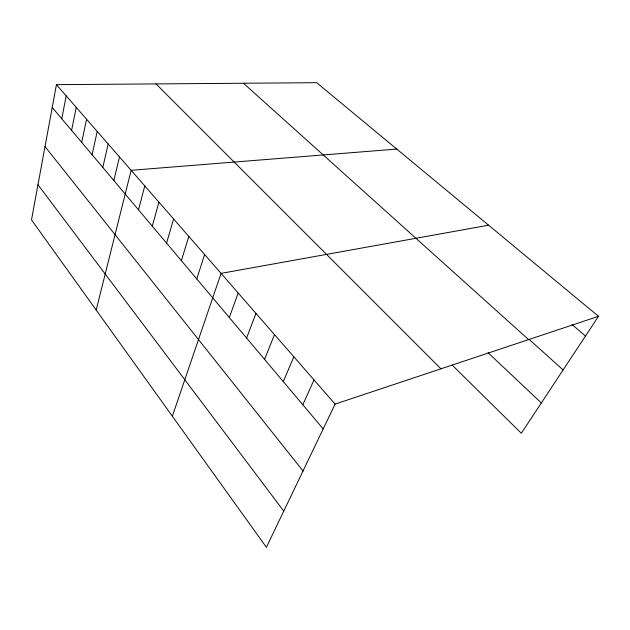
<?xml version="1.0" encoding="UTF-8"?>
<svg xmlns="http://www.w3.org/2000/svg" width="630" height="630" viewBox="0 0 630 630"><rect width="100%" height="100%" fill="white"/><g stroke="black" fill="none" stroke-linecap="round" stroke-linejoin="round"><path stroke-width="0.94" d="M56.424 84.664L31.5 219.87L266.395 547.305L335.105 404.09L598.5 316.299L316.669 82.695L56.424 84.664L335.105 404.09M61.779 118.747L66.181 95.855M71.6 130.402L76.23 107.368M81.703 142.388L86.57 119.22M92.106 154.728L97.217 131.418M102.808 167.438L108.179 143.987M113.841 180.526L119.487 156.949M96.193 310.047L131.142 170.305L396.75 149.074M138.505 209.798L144.782 185.945M152.287 226.146L158.925 202.151M166.564 243.093L173.596 218.964M181.377 260.67L188.819 236.415M196.749 278.909L204.632 254.536M172.36 416.225L221.067 273.381L488.597 225.201M229.312 317.551L238.164 292.974M246.582 338.042L255.961 313.378M264.553 359.368L274.499 334.625M283.28 381.583L293.84 356.793M302.802 404.759L314.023 379.921M598.5 316.299L521.341 433.275L452.143 365.046M572.142 324.639L585.483 336.034M529.019 339.31L563.11 369.944M243.479 83.254L528.617 339.594M488.085 352.721L541.335 402.956M156.027 83.908L440.953 368.81M52.227 107.415L323.182 428.935M45.013 146.577L303.014 470.98M37.973 184.755L283.752 511.111"/></g></svg>
